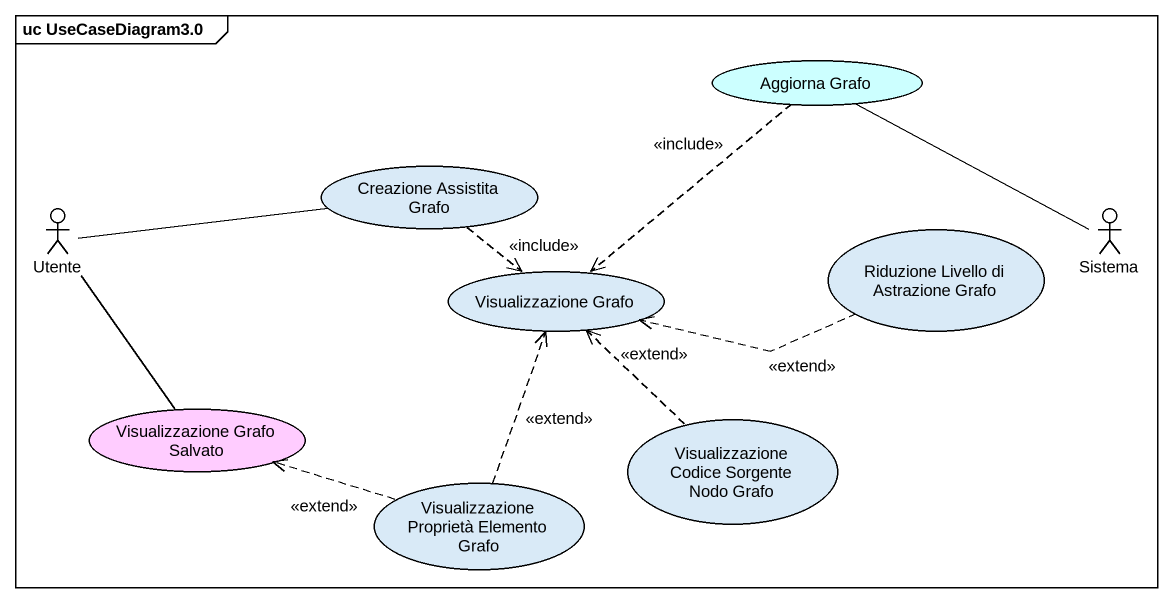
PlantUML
@startuml
mainframe uc UseCaseDiagram3.0
usecase "Aggiorna Grafo" as Aggiorna_Grafo #CCFFFF
actor Utente
usecase "Creazione Assistita Grafo" as Creazione_Assistita_Grafo
actor Sistema
usecase "Visualizzazione Grafo" as Visualizzazione_Grafo
usecase "Riduzione Livello di Astrazione Grafo" as Riduzione_Livello_di
usecase "Visualizzazione Grafo Salvato" as Visualizzazione_Grafo_2 #FFCCFF
usecase "Visualizzazione Codice Sorgente Nodo Grafo" as Visualizzazione_Codice
usecase "Visualizzazione Proprietà Elemento Grafo" as Visualizzazione_Proprietà
Aggiorna_Grafo ..> Visualizzazione_Grafo : <<include>>
Utente -right- Creazione_Assistita_Grafo
Utente -- Visualizzazione_Grafo_2
Creazione_Assistita_Grafo ..> Visualizzazione_Grafo : <<include>>
Sistema -left- Aggiorna_Grafo
Riduzione_Livello_di .left.> Visualizzazione_Grafo : <<extend>>
Visualizzazione_Codice .up.> Visualizzazione_Grafo : <<extend>>
Visualizzazione_Proprietà .up.> Visualizzazione_Grafo : <<extend>>
Visualizzazione_Proprietà .left.> Visualizzazione_Grafo_2 : <<extend>>
@enduml
